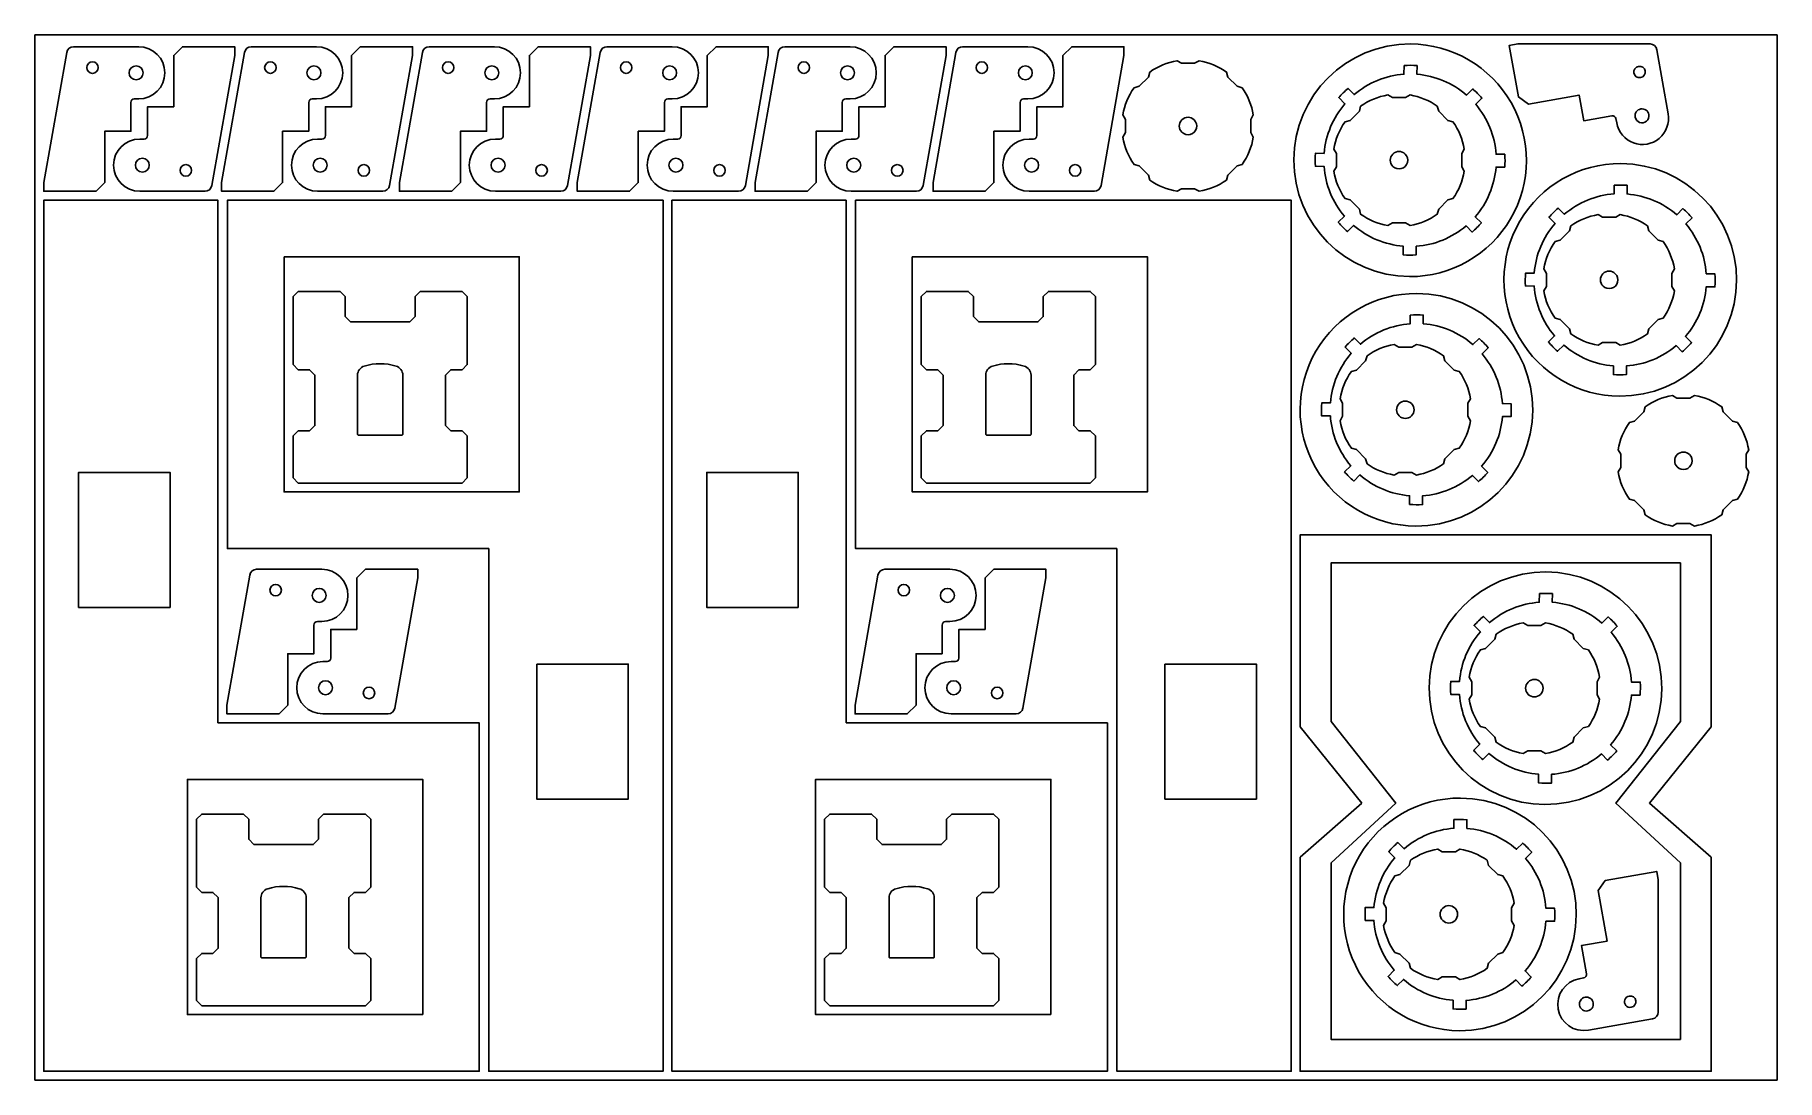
# Model space of a CAD drawing. Header units: metres. Extents: x 0 to 2000, y 0 to 1200.
import ezdxf

# ---------------------------------------------------------------- set-up
doc = ezdxf.new("R2010")
doc.units = ezdxf.units.M

msp = doc.modelspace()

# ---------------------------------------------------------------- linework, layer by layer
for points in [[(0, 0), (2000, 0), (2000, 1200), (0, 1200)], [(210.2, 410.2), (210.2, 1010.2), (10.2, 1010.2), (10.2, 10.2), (510.2, 10.2), (510.2, 410.2)], [(521.1, 610.2), (521.1, 10.2), (721.1, 10.2), (721.1, 1010.2), (221.1, 1010.2), (221.1, 610.2)], [(931.3, 410.2), (931.3, 1010.2), (731.3, 1010.2), (731.3, 10.2), (1231.3, 10.2), (1231.3, 410.2)], [(1242.2, 610.2), (1242.2, 10.2), (1442.2, 10.2), (1442.2, 1010.2), (942.2, 1010.2), (942.2, 610.2)], [(286.1, 945.2), (556.1, 945.2), (556.1, 675.2), (286.1, 675.2)], [(1007.2, 945.2), (1277.2, 945.2), (1277.2, 675.2), (1007.2, 675.2)], [(296.4, 821.5), (302.4, 815.5), (315.4, 815.5), (321.4, 809.5), (321.4, 751.5), (315.4, 745.5), (302.4, 745.5), (296.4, 739.5), (296.4, 691.5), (302.4, 685.5), (490.4, 685.5), (496.4, 691.5), (496.4, 739.5), (490.4, 745.5), (477.4, 745.5), (471.4, 751.5), (471.4, 809.5), (477.4, 815.5), (490.4, 815.5), (496.4, 821.5), (496.4, 899.5), (490.4, 905.5), (442.4, 905.5), (436.4, 899.5), (436.4, 876.5), (430.4, 870.5), (362.4, 870.5), (356.4, 876.5), (356.4, 899.5), (350.4, 905.5), (302.4, 905.5), (296.4, 899.5)], [(1017.5, 821.5), (1023.5, 815.5), (1036.5, 815.5), (1042.5, 809.5), (1042.5, 751.5), (1036.5, 745.5), (1023.5, 745.5), (1017.5, 739.5), (1017.5, 691.5), (1023.5, 685.5), (1211.5, 685.5), (1217.5, 691.5), (1217.5, 739.5), (1211.5, 745.5), (1198.5, 745.5), (1192.5, 751.5), (1192.5, 809.5), (1198.5, 815.5), (1211.5, 815.5), (1217.5, 821.5), (1217.5, 899.5), (1211.5, 905.5), (1163.5, 905.5), (1157.5, 899.5), (1157.5, 876.5), (1151.5, 870.5), (1083.5, 870.5), (1077.5, 876.5), (1077.5, 899.5), (1071.5, 905.5), (1023.5, 905.5), (1017.5, 899.5)], [(155.2, 542.7), (50.2, 542.7), (50.2, 697.7), (155.2, 697.7)], [(876.3, 542.7), (771.3, 542.7), (771.3, 697.7), (876.3, 697.7)], [(1523.3, 318.1), (1452.4, 255.9), (1452.4, 10.2), (1924.4, 10.2), (1924.4, 255.9), (1853.4, 318.1), (1924.4, 405.6), (1924.4, 626), (1452.4, 626), (1452.4, 405.6)], [(1487.9, 411.7), (1487.9, 593.7), (1888.9, 593.7), (1888.9, 411.7), (1814.7, 318.1), (1888.9, 249.3), (1888.9, 46.7), (1487.9, 46.7), (1487.9, 249.3), (1562.1, 318.1)], [(576.1, 477.7), (681.1, 477.7), (681.1, 322.7), (576.1, 322.7)], [(1297.2, 477.7), (1402.2, 477.7), (1402.2, 322.7), (1297.2, 322.7)], [(445.2, 75.2), (175.2, 75.2), (175.2, 345.2), (445.2, 345.2)], [(1166.3, 75.2), (896.3, 75.2), (896.3, 345.2), (1166.3, 345.2)], [(185.5, 221.5), (191.5, 215.5), (204.5, 215.5), (210.5, 209.5), (210.5, 151.5), (204.5, 145.5), (191.5, 145.5), (185.5, 139.5), (185.5, 91.5), (191.5, 85.5), (379.5, 85.5), (385.5, 91.5), (385.5, 139.5), (379.5, 145.5), (366.5, 145.5), (360.5, 151.5), (360.5, 209.5), (366.5, 215.5), (379.5, 215.5), (385.5, 221.5), (385.5, 299.5), (379.5, 305.5), (331.5, 305.5), (325.5, 299.5), (325.5, 276.5), (319.5, 270.5), (251.5, 270.5), (245.5, 276.5), (245.5, 299.5), (239.5, 305.5), (191.5, 305.5), (185.5, 299.5)], [(906.5, 221.5), (912.5, 215.5), (925.5, 215.5), (931.5, 209.5), (931.5, 151.5), (925.5, 145.5), (912.5, 145.5), (906.5, 139.5), (906.5, 91.5), (912.5, 85.5), (1100.5, 85.5), (1106.5, 91.5), (1106.5, 139.5), (1100.5, 145.5), (1087.5, 145.5), (1081.5, 151.5), (1081.5, 209.5), (1087.5, 215.5), (1100.5, 215.5), (1106.5, 221.5), (1106.5, 299.5), (1100.5, 305.5), (1052.5, 305.5), (1046.5, 299.5), (1046.5, 276.5), (1040.5, 270.5), (972.5, 270.5), (966.5, 276.5), (966.5, 299.5), (960.5, 305.5), (912.5, 305.5), (906.5, 299.5)]]:
    msp.add_lwpolyline(points, close=True)
for points in [[(110.2, 1122.4, -0.414214), (114.2, 1126.4), (119.2, 1126.4, 1), (119.2, 1186.4), (44.5, 1186.4, 0.36397), (36.6, 1179.8), (10.2, 1030.4), (10.2, 1020.4), (70.2, 1020.4), (80.2, 1030.4), (80.2, 1089.4), (110.2, 1089.4)], [(129.4, 1084.4, -0.414214), (125.4, 1080.4), (120.4, 1080.4, 1), (120.4, 1020.4), (195.2, 1020.4, 0.36397), (203.1, 1027), (229.4, 1176.4), (229.4, 1186.4), (169.4, 1186.4), (159.4, 1176.4), (159.4, 1117.4), (129.4, 1117.4)], [(314.4, 1122.4, -0.414214), (318.4, 1126.4), (323.4, 1126.4, 1), (323.4, 1186.4), (248.6, 1186.4, 0.36397), (240.7, 1179.8), (214.4, 1030.4), (214.4, 1020.4), (274.4, 1020.4), (284.4, 1030.4), (284.4, 1089.4), (314.4, 1089.4)], [(333.6, 1084.4, -0.414214), (329.6, 1080.4), (324.6, 1080.4, 1), (324.6, 1020.4), (399.4, 1020.4, 0.36397), (407.2, 1027), (433.6, 1176.4), (433.6, 1186.4), (373.6, 1186.4), (363.6, 1176.4), (363.6, 1117.4), (333.6, 1117.4)], [(518.5, 1122.4, -0.414214), (522.5, 1126.4), (527.5, 1126.4, 1), (527.5, 1186.4), (452.8, 1186.4, 0.36397), (444.9, 1179.8), (418.5, 1030.4), (418.5, 1020.4), (478.5, 1020.4), (488.5, 1030.4), (488.5, 1089.4), (518.5, 1089.4)], [(537.7, 1084.4, -0.414214), (533.7, 1080.4), (528.7, 1080.4, 1), (528.7, 1020.4), (603.5, 1020.4, 0.36397), (611.4, 1027), (637.7, 1176.4), (637.7, 1186.4), (577.7, 1186.4), (567.7, 1176.4), (567.7, 1117.4), (537.7, 1117.4)], [(722.7, 1122.4, -0.414214), (726.7, 1126.4), (731.7, 1126.4, 1), (731.7, 1186.4), (656.9, 1186.4, 0.36397), (649, 1179.8), (622.7, 1030.4), (622.7, 1020.4), (682.7, 1020.4), (692.7, 1030.4), (692.7, 1089.4), (722.7, 1089.4)], [(741.9, 1084.4, -0.414214), (737.9, 1080.4), (732.9, 1080.4, 1), (732.9, 1020.4), (807.7, 1020.4, 0.36397), (815.6, 1027), (841.9, 1176.4), (841.9, 1186.4), (781.9, 1186.4), (771.9, 1176.4), (771.9, 1117.4), (741.9, 1117.4)], [(926.8, 1122.4, -0.414214), (930.8, 1126.4), (935.8, 1126.4, 1), (935.8, 1186.4), (861.1, 1186.4, 0.36397), (853.2, 1179.8), (826.8, 1030.4), (826.8, 1020.4), (886.8, 1020.4), (896.8, 1030.4), (896.8, 1089.4), (926.8, 1089.4)], [(946, 1084.4, -0.414214), (942, 1080.4), (937, 1080.4, 1), (937, 1020.4), (1011.8, 1020.4, 0.36397), (1019.7, 1027), (1046, 1176.4), (1046, 1186.4), (986, 1186.4), (976, 1176.4), (976, 1117.4), (946, 1117.4)], [(1131, 1122.4, -0.414214), (1135, 1126.4), (1140, 1126.4, 1), (1140, 1186.4), (1065.2, 1186.4, 0.36397), (1057.3, 1179.8), (1031, 1030.4), (1031, 1020.4), (1091, 1020.4), (1101, 1030.4), (1101, 1089.4), (1131, 1089.4)], [(1150.2, 1084.4, -0.414214), (1146.2, 1080.4), (1141.2, 1080.4, 1), (1141.2, 1020.4), (1216, 1020.4, 0.36397), (1223.9, 1027), (1250.2, 1176.4), (1250.2, 1186.4), (1190.2, 1186.4), (1180.2, 1176.4), (1180.2, 1117.4), (1150.2, 1117.4)], [(1579.2, 1189.5, 1), (1578.1, 922.5, 1)], [(1810.4, 1107, -0.414214), (1815, 1103.8), (1815.9, 1098.9, 1), (1874.9, 1109.3), (1862, 1182.9, 0.36397), (1854.1, 1189.5), (1702.4, 1189.5), (1692.5, 1187.8), (1703, 1128.7), (1714.5, 1120.6), (1772.6, 1130.8), (1777.9, 1101.3)], [(66.2, 1155.8, -1), (66.2, 1169, -1)], [(116.2, 1148.4, -1), (116.2, 1164.4, -1)], [(270.4, 1155.8, -1), (270.4, 1169, -1)], [(320.4, 1148.4, -1), (320.4, 1164.4, -1)], [(474.5, 1155.8, -1), (474.5, 1169, -1)], [(524.5, 1148.4, -1), (524.5, 1164.4, -1)], [(678.7, 1155.8, -1), (678.7, 1169, -1)], [(728.7, 1148.4, -1), (728.7, 1164.4, -1)], [(882.8, 1155.8, -1), (882.8, 1169, -1)], [(932.8, 1148.4, -1), (932.8, 1164.4, -1)], [(1087, 1155.8, -1), (1087, 1169, -1)], [(1137, 1148.4, -1), (1137, 1164.4, -1)], [(1279.8, 1157.3), (1278.2, 1151.5), (1267.6, 1140.9), (1261.8, 1139.3, 0.112747), (1248.8, 1108), (1251.8, 1102.8), (1251.8, 1087.8), (1248.8, 1082.6, 0.112747), (1261.8, 1051.3), (1267.6, 1049.8), (1278.2, 1039.1), (1279.8, 1033.3, 0.112747), (1311.1, 1020.4), (1316.3, 1023.4), (1331.3, 1023.4), (1336.5, 1020.4, 0.112747), (1367.8, 1033.3), (1369.3, 1039.1), (1380, 1049.8), (1385.8, 1051.3, 0.112747), (1398.7, 1082.6), (1395.7, 1087.8), (1395.7, 1102.8), (1398.7, 1108, 0.112747), (1385.8, 1139.3), (1380, 1140.9), (1369.3, 1151.5), (1367.8, 1157.3, 0.112747), (1336.5, 1170.2), (1331.3, 1167.3), (1316.3, 1167.3), (1311.1, 1170.2, 0.112747)], [(1571.7, 1164.8, -0.034177), (1586.6, 1164.7), (1586.5, 1154.7, -0.160085), (1643.5, 1130.8), (1650.6, 1137.9, -0.034177), (1661.1, 1127.3), (1654, 1120.3, -0.160085), (1677.4, 1063), (1687.4, 1063, -0.034177), (1687.3, 1048.1), (1677.3, 1048.2, -0.160085), (1653.4, 991.2), (1660.5, 984.1, -0.034177), (1649.9, 973.6), (1642.9, 980.7, -0.160085), (1585.7, 957.3), (1585.6, 947.3, -0.034177), (1570.7, 947.4), (1570.8, 957.4, -0.160085), (1513.8, 981.3), (1506.7, 974.2, -0.034177), (1496.2, 984.8), (1503.3, 991.8, -0.160085), (1479.9, 1049), (1469.9, 1049.1, -0.034177), (1470, 1064), (1480, 1063.9, -0.160085), (1503.9, 1120.9), (1496.8, 1128, -0.034177), (1507.4, 1138.5), (1514.4, 1131.4, -0.160085), (1571.6, 1154.8)], [(1835.6, 1156.2, -1), (1848.6, 1158.5, -1)], [(1521.9, 1118.1), (1520.4, 1112.3), (1509.7, 1101.6), (1504, 1100.1, 0.112747), (1491, 1068.8), (1494, 1063.6), (1494, 1048.6), (1491, 1043.4, 0.112747), (1504, 1012.1), (1509.7, 1010.5), (1520.4, 999.9), (1521.9, 994.1, 0.112747), (1553.2, 981.2), (1558.4, 984.1), (1573.4, 984.1), (1578.6, 981.2, 0.112747), (1609.9, 994.1), (1611.5, 999.9), (1622.1, 1010.5), (1627.9, 1012.1, 0.112747), (1640.9, 1043.4), (1637.9, 1048.6), (1637.9, 1063.6), (1640.9, 1068.8, 0.112747), (1627.9, 1100.1), (1622.1, 1101.6), (1611.5, 1112.3), (1609.9, 1118.1, 0.112747), (1578.6, 1131), (1573.4, 1128), (1558.4, 1128), (1553.2, 1131, 0.112747)], [(1330.8, 1102.4, -1), (1316.7, 1088.2, -1)], [(1837, 1105.6, -1), (1852.8, 1108.4, -1)], [(1573, 1063.2, -1), (1558.9, 1049, -1)], [(123.4, 1058.4, -1), (123.4, 1042.4, -1)], [(173.4, 1051, -1), (173.4, 1037.8, -1)], [(327.6, 1058.4, -1), (327.6, 1042.4, -1)], [(377.6, 1051, -1), (377.6, 1037.8, -1)], [(531.7, 1058.4, -1), (531.7, 1042.4, -1)], [(581.7, 1051, -1), (581.7, 1037.8, -1)], [(735.9, 1058.4, -1), (735.9, 1042.4, -1)], [(785.9, 1051, -1), (785.9, 1037.8, -1)], [(940, 1058.4, -1), (940, 1042.4, -1)], [(990, 1051, -1), (990, 1037.8, -1)], [(1144.2, 1058.4, -1), (1144.2, 1042.4, -1)], [(1194.2, 1051, -1), (1194.2, 1037.8, -1)], [(1820.5, 1052.2, 1), (1819.3, 785.2, 1)], [(1812.9, 1027.4, -0.034177), (1827.8, 1027.3), (1827.8, 1017.3, -0.160085), (1884.8, 993.4), (1891.9, 1000.5, -0.034177), (1902.3, 989.9), (1895.2, 982.9, -0.160085), (1918.6, 925.7), (1928.6, 925.6, -0.034177), (1928.6, 910.7), (1918.6, 910.8, -0.160085), (1894.7, 853.8), (1901.7, 846.7, -0.034177), (1891.1, 836.2), (1884.1, 843.3, -0.160085), (1826.9, 819.9), (1826.9, 809.9, -0.034177), (1812, 810), (1812, 820, -0.160085), (1755, 843.9), (1747.9, 836.8, -0.034177), (1737.4, 847.4), (1744.5, 854.4, -0.160085), (1721.1, 911.6), (1711.1, 911.7, -0.034177), (1711.2, 926.6), (1721.2, 926.5, -0.160085), (1745.1, 983.5), (1738.1, 990.6, -0.034177), (1748.6, 1001.1), (1755.7, 994, -0.160085), (1812.9, 1017.4)], [(1763.2, 980.7), (1761.6, 974.9), (1751, 964.2), (1745.2, 962.7, 0.112747), (1732.2, 931.4), (1735.2, 926.2), (1735.2, 911.2), (1732.2, 906, 0.112747), (1745.2, 874.7), (1751, 873.1), (1761.6, 862.5), (1763.2, 856.7, 0.112747), (1794.4, 843.8), (1799.6, 846.8), (1814.7, 846.8), (1819.9, 843.8, 0.112747), (1851.1, 856.7), (1852.7, 862.5), (1863.3, 873.1), (1869.1, 874.7, 0.112747), (1882.1, 906), (1879.1, 911.2), (1879.1, 926.2), (1882.1, 931.4, 0.112747), (1869.1, 962.7), (1863.3, 964.2), (1852.7, 974.9), (1851.1, 980.7, 0.112747), (1819.9, 993.6), (1814.7, 990.6), (1799.6, 990.6), (1794.4, 993.6, 0.112747)], [(1814.2, 925.8, -1), (1800.1, 911.6, -1)], [(1586.5, 903.1, 1), (1585.3, 636.1, 1)], [(1578.9, 878.3, -0.034177), (1593.8, 878.3), (1593.8, 868.3, -0.160085), (1650.8, 844.4), (1657.9, 851.4, -0.034177), (1668.3, 840.8), (1661.2, 833.8, -0.160085), (1684.6, 776.6), (1694.6, 776.5, -0.034177), (1694.6, 761.7), (1684.6, 761.7, -0.160085), (1660.7, 704.7), (1667.7, 697.6, -0.034177), (1657.1, 687.1), (1650.1, 694.2, -0.160085), (1592.9, 670.8), (1592.9, 660.8, -0.034177), (1578, 660.9), (1578, 670.9, -0.160085), (1521, 694.8), (1513.9, 687.8, -0.034177), (1503.4, 698.3), (1510.5, 705.4, -0.160085), (1487.1, 762.6), (1477.1, 762.6, -0.034177), (1477.2, 777.5), (1487.2, 777.4, -0.160085), (1511.1, 834.4), (1504.1, 841.6, -0.034177), (1514.6, 852), (1521.7, 844.9, -0.160085), (1578.9, 868.3)], [(1529.2, 831.6), (1527.6, 825.8), (1517, 815.2), (1511.2, 813.6, 0.112747), (1498.2, 782.3), (1501.2, 777.1), (1501.2, 762.1), (1498.2, 756.9, 0.112747), (1511.2, 725.6), (1517, 724.1), (1527.6, 713.4), (1529.2, 707.6, 0.112747), (1560.4, 694.7), (1565.6, 697.7), (1580.7, 697.7), (1585.9, 694.7, 0.112747), (1617.1, 707.6), (1618.7, 713.4), (1629.3, 724.1), (1635.1, 725.6, 0.112747), (1648.1, 756.9), (1645.1, 762.1), (1645.1, 777.1), (1648.1, 782.3, 0.112747), (1635.1, 813.6), (1629.3, 815.2), (1618.7, 825.8), (1617.1, 831.6, 0.112747), (1585.9, 844.5), (1580.7, 841.6), (1565.6, 841.6), (1560.4, 844.5, 0.112747)], [(422.4, 741.7, -0.414214), (421.2, 740.5), (371.6, 740.5, -0.414214), (370.4, 741.7), (370.4, 809.3, -0.330884), (378.2, 819.8, -0.147363), (414.6, 819.8, -0.330884), (422.4, 809.3)], [(1143.5, 741.7, -0.414214), (1142.3, 740.5), (1092.7, 740.5, -0.414214), (1091.5, 741.7), (1091.5, 809.3, -0.330884), (1099.3, 819.8, -0.147363), (1135.6, 819.8, -0.330884), (1143.5, 809.3)], [(1848.4, 773), (1846.8, 767.2), (1836.2, 756.6), (1830.4, 755, 0.112747), (1817.5, 723.7), (1820.5, 718.5), (1820.5, 703.5), (1817.5, 698.3, 0.112747), (1830.4, 667), (1836.2, 665.5), (1846.8, 654.8), (1848.4, 649, 0.112747), (1879.7, 636.1), (1884.9, 639.1), (1899.9, 639.1), (1905.1, 636.1, 0.112747), (1936.4, 649), (1937.9, 654.8), (1948.6, 665.5), (1954.4, 667, 0.112747), (1967.3, 698.3), (1964.3, 703.5), (1964.3, 718.5), (1967.3, 723.7, 0.112747), (1954.4, 755), (1948.6, 756.6), (1937.9, 767.2), (1936.4, 773, 0.112747), (1905.1, 785.9), (1899.9, 782.9), (1884.9, 782.9), (1879.7, 785.9, 0.112747)], [(1580.2, 776.7, -1), (1566.1, 762.5, -1)], [(1899.5, 718.1, -1), (1885.3, 703.9, -1)], [(320.4, 522.5, -0.414214), (324.4, 526.5), (329.4, 526.5, 1), (329.4, 586.5), (254.6, 586.5, 0.36397), (246.7, 579.9), (220.4, 430.5), (220.4, 420.5), (280.4, 420.5), (290.4, 430.5), (290.4, 489.5), (320.4, 489.5)], [(339.6, 484.5, -0.414214), (335.6, 480.5), (330.6, 480.5, 1), (330.6, 420.5), (405.4, 420.5, 0.36397), (413.2, 427.1), (439.6, 576.5), (439.6, 586.5), (379.6, 586.5), (369.6, 576.5), (369.6, 517.5), (339.6, 517.5)], [(1041.5, 522.5, -0.414214), (1045.5, 526.5), (1050.5, 526.5, 1), (1050.5, 586.5), (975.7, 586.5, 0.36397), (967.8, 579.9), (941.5, 430.5), (941.5, 420.5), (1001.5, 420.5), (1011.5, 430.5), (1011.5, 489.5), (1041.5, 489.5)], [(1060.7, 484.5, -0.414214), (1056.7, 480.5), (1051.7, 480.5, 1), (1051.7, 420.5), (1126.4, 420.5, 0.36397), (1134.3, 427.1), (1160.7, 576.5), (1160.7, 586.5), (1100.7, 586.5), (1090.7, 576.5), (1090.7, 517.5), (1060.7, 517.5)], [(1734.6, 583.4, 1), (1733.5, 316.4, 1)], [(276.4, 555.9, -1), (276.4, 569.1, -1)], [(326.4, 548.5, -1), (326.4, 564.5, -1)], [(997.5, 555.9, -1), (997.5, 569.1, -1)], [(1047.5, 548.5, -1), (1047.5, 564.5, -1)], [(1727.1, 558.6, -0.034177), (1742, 558.6), (1741.9, 548.6, -0.160085), (1798.9, 524.7), (1806, 531.7, -0.034177), (1816.5, 521.1), (1809.4, 514.1, -0.160085), (1832.8, 456.9), (1842.8, 456.9, -0.034177), (1842.7, 442), (1832.7, 442, -0.160085), (1808.8, 385), (1815.9, 377.9, -0.034177), (1805.3, 367.4), (1798.3, 374.5, -0.160085), (1741, 351.1), (1741, 341.1, -0.034177), (1726.1, 341.2), (1726.2, 351.2, -0.160085), (1669.2, 375.1), (1662.1, 368.1, -0.034177), (1651.6, 378.6), (1658.7, 385.7, -0.160085), (1635.3, 442.9), (1625.3, 442.9, -0.034177), (1625.4, 457.8), (1635.4, 457.8, -0.160085), (1659.3, 514.8), (1652.2, 521.9, -0.034177), (1662.8, 532.3), (1669.8, 525.2, -0.160085), (1727, 548.6)], [(1677.3, 511.9), (1675.8, 506.1), (1665.1, 495.5), (1659.3, 493.9, 0.112747), (1646.4, 462.6), (1649.4, 457.4), (1649.4, 442.4), (1646.4, 437.2, 0.112747), (1659.3, 405.9), (1665.1, 404.4), (1675.8, 393.7), (1677.3, 388, 0.112747), (1708.6, 375), (1713.8, 378), (1728.8, 378), (1734, 375, 0.112747), (1765.3, 388), (1766.9, 393.7), (1777.5, 404.4), (1783.3, 405.9, 0.112747), (1796.2, 437.2), (1793.3, 442.4), (1793.3, 457.4), (1796.2, 462.6, 0.112747), (1783.3, 493.9), (1777.5, 495.5), (1766.9, 506.1), (1765.3, 511.9, 0.112747), (1734, 524.9), (1728.8, 521.9), (1713.8, 521.9), (1708.6, 524.9, 0.112747)], [(333.6, 458.5, -1), (333.6, 442.5, -1)], [(383.6, 451.1, -1), (383.6, 437.9, -1)], [(1054.7, 458.5, -1), (1054.7, 442.5, -1)], [(1104.7, 451.1, -1), (1104.7, 437.9, -1)], [(1728.4, 457, -1), (1714.2, 442.9, -1)], [(1636.5, 323.8, 1), (1635.3, 56.8, 1)], [(1628.9, 299.1, -0.034177), (1643.8, 299), (1643.8, 289, -0.160085), (1700.8, 265.1), (1707.9, 272.2, -0.034177), (1718.3, 261.6), (1711.2, 254.6, -0.160085), (1734.6, 197.4), (1744.6, 197.3, -0.034177), (1744.6, 182.4), (1734.6, 182.5, -0.160085), (1710.7, 125.5), (1717.7, 118.4, -0.034177), (1707.1, 107.9), (1700.1, 115, -0.160085), (1642.9, 91.6), (1642.9, 81.6, -0.034177), (1628, 81.7), (1628, 91.7, -0.160085), (1571, 115.6), (1563.9, 108.5, -0.034177), (1553.4, 119.1), (1560.5, 126.1, -0.160085), (1537.1, 183.3), (1527.1, 183.4, -0.034177), (1527.2, 198.3), (1537.2, 198.2, -0.160085), (1561.1, 255.2), (1554.1, 262.3, -0.034177), (1564.6, 272.8), (1571.7, 265.7, -0.160085), (1628.9, 289.1)], [(1579.2, 252.4), (1577.6, 246.6), (1567, 235.9), (1561.2, 234.4, 0.112747), (1548.2, 203.1), (1551.2, 197.9), (1551.2, 182.9), (1548.2, 177.7, 0.112747), (1561.2, 146.4), (1567, 144.8), (1577.6, 134.2), (1579.2, 128.4, 0.112747), (1610.4, 115.5), (1615.6, 118.5), (1630.7, 118.5), (1635.9, 115.5, 0.112747), (1667.1, 128.4), (1668.7, 134.2), (1679.3, 144.8), (1685.1, 146.4, 0.112747), (1698.1, 177.7), (1695.1, 182.9), (1695.1, 197.9), (1698.1, 203.1, 0.112747), (1685.1, 234.4), (1679.3, 235.9), (1668.7, 246.6), (1667.1, 252.4, 0.112747), (1635.9, 265.3), (1630.7, 262.3), (1615.6, 262.3), (1610.4, 265.3, 0.112747)], [(311.5, 141.7, -0.414214), (310.3, 140.5), (260.7, 140.5, -0.414214), (259.5, 141.7), (259.5, 209.3, -0.330884), (267.3, 219.8, -0.147363), (303.6, 219.8, -0.330884), (311.5, 209.3)], [(1032.5, 141.7, -0.414214), (1031.3, 140.5), (981.7, 140.5, -0.414214), (980.5, 141.7), (980.5, 209.3, -0.330884), (988.4, 219.8, -0.147363), (1024.7, 219.8, -0.330884), (1032.5, 209.3)], [(1781, 121.9, -0.414214), (1777.8, 117.3), (1772.9, 116.4, 1), (1783.3, 57.3), (1856.9, 70.3, 0.36397), (1863.5, 78.2), (1863.5, 229.9), (1861.8, 239.7), (1802.7, 229.3), (1794.6, 217.7), (1804.8, 159.6), (1775.3, 154.4)], [(1630.2, 197.5, -1), (1616.1, 183.3, -1)], [(1779.6, 95.2, -1), (1782.4, 79.5, -1)], [(1830.2, 96.6, -1), (1832.5, 83.6, -1)]]:
    msp.add_lwpolyline(points, format="xyb", close=True)

doc.saveas('drawing.dxf')
